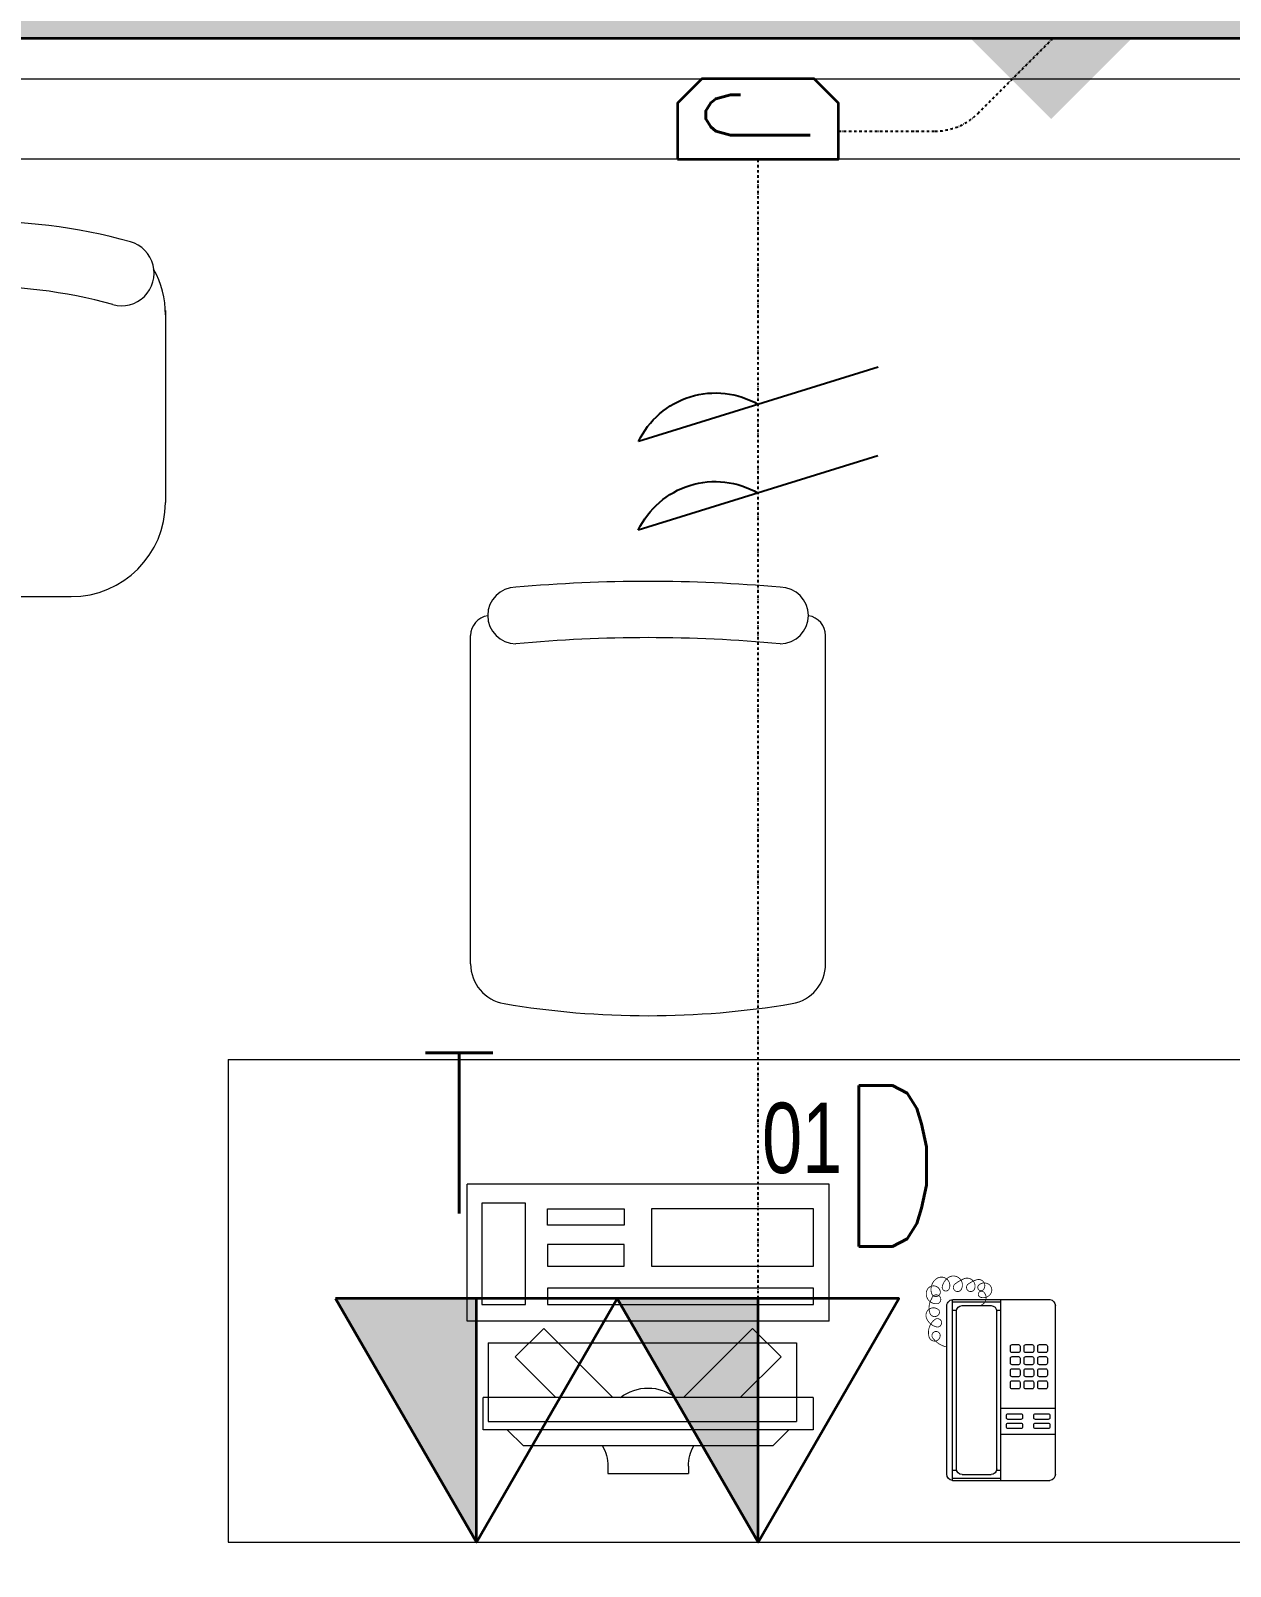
# Model space of a CAD drawing. Header units: inches. Extents: x -12418 to 57169, y -29325 to 19878.
# Drawn here: x 26760 to 28251, y -4597 to -2688 of the extents above; entities that cross this region are included whole.
import ezdxf
from ezdxf.enums import TextEntityAlignment as Align

# ---------------------------------------------------------------- set-up
doc = ezdxf.new("R2010")
doc.units = ezdxf.units.IN
doc.header["$LTSCALE"] = 25
doc.header["$MEASUREMENT"] = 0
doc.linetypes.add('DASHDOT', pattern=[25.4, 12.7, -6.35, 0, -6.35])
doc.layers.get('0').update_dxf_attribs({"color": 8})
doc.layers.get('Defpoints').update_dxf_attribs({"color": 8})
doc.layers.add('0 @ 50', color=8, linetype='Continuous')
doc.layers.add('T-WIRE', color=140, linetype='Continuous')
for name, color, linetype, lineweight in [('00-Ground Floor$0$72_EGR_EQP_TAG', 142, 'Continuous', 5), ('00-Ground Floor$0$LOADING', 253, 'Continuous', 5), ('00-Ground Floor$0$Walls', 251, 'Continuous', 5), ('E-LITE-CLNG-CNDT', 6, 'DASHDOT', 35), ('T-CABL-TRAY', 60, 'Continuous', 35), ('T-DATA-CLNG-COND', 51, 'DASHDOT', 25), ('T-DATA-CLNG-COND @ 100', 51, 'DASHDOT', 25), ('T-DATA-DEVC-TYPE', 2, 'Continuous', 25), ('T-DATA-DIM', 251, 'DASHDOT', 25), ('T-DATA-DIM @ 100', 251, 'DASHDOT', 25), ('T-DATA-WALL @ 100', 33, 'Continuous', 35)]:
    doc.layers.add(name, color=color, linetype=linetype, lineweight=lineweight)
doc.styles.add('00-Ground Floor$0$Standard', font='arial.ttf')
doc.styles.add('00-Ground Floor$0$X3G_ENTITY_257CFD', font='swisscl.ttf', dxfattribs={"height": 200})
doc.styles.add('DC_Simplex', font='SIMPLEX.shx', dxfattribs={"width": 0.7})
doc.dimstyles.new('DevCad-MM', dxfattribs={"dimscale": 0.01, "dimtxt": 2, "dimasz": 2, "dimexe": 1, "dimexo": 1, "dimgap": 0.6, "dimtad": 1, "dimdec": 0, "dimrnd": 10, "dimzin": 1, "dimdsep": 46, "dimtxsty": 'DC_Simplex', "dimblk1": 'OBLIQUE', "dimblk2": 'OBLIQUE', "dimsah": 1, "dimcen": 3, "dimclrd": 256, "dimclre": 256, "dimclrt": 45, "dimadec": 0, "dimazin": 0, "dimtfac": 1, "dimtdec": 0, "dimtix": 1, "dimtmove": 2, "dimatfit": 2, "dimldrblk": 'OBLIQUE', "dimfxl": 1, "dimtolj": 1, "dimtzin": 0, "dimarcsym": 0})

# ---------------------------------------------------------------- blocks, each defined once
blk = doc.blocks.new('00-Ground Floor$0$DM20079-P')
at = {"color": 0}
for p, q in [((-0.0686, 0.217), (-0.0686, 0.008)), ((-0.0616, 0.225), (0.0594, 0.225)), ((-0.0616, 0.225), (-0.0616, 0)), ((-0.0616, 0.222), (-0.0016, 0.222)), ((-0.0616, 0.212), (-0.0565, 0.212)), ((-0.0566, 0.2105), (-0.0566, 0.0145)), ((-0.0496, 0.2175), (-0.0136, 0.2175)), ((-0.0068, 0.212), (-0.0016, 0.212)), ((-0.0066, 0.2105), (-0.0066, 0.0145)), ((-0.0016, 0.225), (-0.0016, 0)), ((0.0664, 0.217), (0.0664, 0.008)), ((-0.0016, 0.1675), (0.0664, 0.1675)), ((-0.0016, 0.135), (0.0664, 0.135)), ((-0.0616, 0.013), (-0.0565, 0.013)), ((-0.0616, 0.003), (-0.0016, 0.003)), ((-0.0594, 0), (0.0594, 0)), ((-0.0496, 0.0075), (-0.0136, 0.0075)), ((-0.0068, 0.013), (-0.0016, 0.013))]:
    blk.add_line(p, q, dxfattribs=at)
for points in [[(0.0074, 0.1605, 0.414214), (0.0054, 0.1585), (0.0054, 0.1555, 0.414214), (0.0074, 0.1535), (0.0234, 0.1535, 0.414214), (0.0254, 0.1555), (0.0254, 0.1585, 0.414214), (0.0234, 0.1605)], [(0.0574, 0.1535, 0.414214), (0.0594, 0.1555), (0.0594, 0.1585, 0.414214), (0.0574, 0.1605), (0.0414, 0.1605, 0.414214), (0.0394, 0.1585), (0.0394, 0.1555, 0.414214), (0.0414, 0.1535)], [(0.0234, 0.142, 0.414214), (0.0254, 0.144), (0.0254, 0.147, 0.414214), (0.0234, 0.149), (0.0074, 0.149, 0.414214), (0.0054, 0.147), (0.0054, 0.144, 0.414214), (0.0074, 0.142)], [(0.0574, 0.142, 0.414214), (0.0594, 0.144), (0.0594, 0.147, 0.414214), (0.0574, 0.149), (0.0414, 0.149, 0.414214), (0.0394, 0.147), (0.0394, 0.144, 0.414214), (0.0414, 0.142)], [(0.0104, 0.103, 0.414214), (0.0124, 0.101), (0.0204, 0.101, 0.414214), (0.0224, 0.103), (0.0224, 0.109, 0.414214), (0.0204, 0.111), (0.0124, 0.111, 0.414214), (0.0104, 0.109)], [(0.0104, 0.088, 0.414214), (0.0124, 0.086), (0.0204, 0.086, 0.414214), (0.0224, 0.088), (0.0224, 0.094, 0.414214), (0.0204, 0.096), (0.0124, 0.096, 0.414214), (0.0104, 0.094)], [(0.0274, 0.103, 0.414214), (0.0294, 0.101), (0.0374, 0.101, 0.414214), (0.0394, 0.103), (0.0394, 0.109, 0.414214), (0.0374, 0.111), (0.0294, 0.111, 0.414214), (0.0274, 0.109)], [(0.0274, 0.088, 0.414214), (0.0294, 0.086), (0.0374, 0.086, 0.414214), (0.0394, 0.088), (0.0394, 0.094, 0.414214), (0.0374, 0.096), (0.0294, 0.096, 0.414214), (0.0274, 0.094)], [(0.0444, 0.103, 0.414214), (0.0464, 0.101), (0.0544, 0.101, 0.414214), (0.0564, 0.103), (0.0564, 0.109, 0.414214), (0.0544, 0.111), (0.0464, 0.111, 0.414214), (0.0444, 0.109)], [(0.0444, 0.088, 0.414214), (0.0464, 0.086), (0.0544, 0.086, 0.414214), (0.0564, 0.088), (0.0564, 0.094, 0.414214), (0.0544, 0.096), (0.0464, 0.096, 0.414214), (0.0444, 0.094)], [(0.0104, 0.073, 0.414214), (0.0124, 0.071), (0.0204, 0.071, 0.414214), (0.0224, 0.073), (0.0224, 0.079, 0.414214), (0.0204, 0.081), (0.0124, 0.081, 0.414214), (0.0104, 0.079)], [(0.0274, 0.073, 0.414214), (0.0294, 0.071), (0.0374, 0.071, 0.414214), (0.0394, 0.073), (0.0394, 0.079, 0.414214), (0.0374, 0.081), (0.0294, 0.081, 0.414214), (0.0274, 0.079)], [(0.0444, 0.073, 0.414214), (0.0464, 0.071), (0.0544, 0.071, 0.414214), (0.0564, 0.073), (0.0564, 0.079, 0.414214), (0.0544, 0.081), (0.0464, 0.081, 0.414214), (0.0444, 0.079)], [(0.0104, 0.058, 0.414214), (0.0124, 0.056), (0.0204, 0.056, 0.414214), (0.0224, 0.058), (0.0224, 0.064, 0.414214), (0.0204, 0.066), (0.0124, 0.066, 0.414214), (0.0104, 0.064)], [(0.0274, 0.058, 0.414214), (0.0294, 0.056), (0.0374, 0.056, 0.414214), (0.0394, 0.058), (0.0394, 0.064, 0.414214), (0.0374, 0.066), (0.0294, 0.066, 0.414214), (0.0274, 0.064)], [(0.0444, 0.058, 0.414214), (0.0464, 0.056), (0.0544, 0.056, 0.414214), (0.0564, 0.058), (0.0564, 0.064, 0.414214), (0.0544, 0.066), (0.0464, 0.066, 0.414214), (0.0444, 0.064)]]:
    blk.add_lwpolyline(points, format="xyb", close=True, dxfattribs=at)
at = {"color": 0, "const_width": 0.001}
blk.add_lwpolyline([(-0.0686, 0.059, 0.184574), (-0.0861, 0.0478, 1.44364), (-0.0769, 0.0452, 0.837915), (-0.0907, 0.0465, 0.30536), (-0.0835, 0.0248, 1.584726), (-0.0815, 0.034, 0.253153), (-0.094, 0.0228, 0.874198), (-0.0776, 0.0142, 0.915253), (-0.0897, 0.0168, 0.223821), (-0.0874, -0.0011, 1.703343), (-0.0796, 0.005, 0.588962), (-0.0934, -0.0114, 0.717795), (-0.0769, -0.0108, 0.983104), (-0.0875, -0.0075, 0.326362), (-0.0815, -0.0259, 0.758716), (-0.0657, -0.0134, 0.906186), (-0.0743, -0.016, 0.189488), (-0.067, -0.0272, 0.7948), (-0.0506, -0.0127, 1.223996), (-0.0585, -0.0193, 0.072149), (-0.0473, -0.0259, 0.645886), (-0.0341, -0.0134, 1.366917), (-0.042, -0.0193, 0.078415), (-0.0315, -0.0246, 0.723006), (-0.0229, -0.0127, 1.105484), (-0.0289, -0.018, 0.327892), (-0.017, -0.0193, 0.446638), (-0.0144, -0.0068, 0.327263), (-0.0269, -0.0029, 1.240441), (-0.0229, -0.0094, 0.611307), (-0.0278, 0.0075)], format="xyb", dxfattribs=at)
at = {"color": 0}
for centre, radius, start, end in [((-0.0605, 0.217), 0.00813, 97.9633, 179.6649), ((-0.0496, 0.2105), 0.007, 90, 180), ((-0.0136, 0.2105), 0.007, 0, 90), ((0.0582, 0.217), 0.00813, 0.3351, 82.0367), ((-0.0605, 0.008), 0.00813, 180.3351, 277.9633), ((-0.0496, 0.0145), 0.007, 180, 270), ((-0.0136, 0.0145), 0.007, 270, 0), ((0.0582, 0.008), 0.00813, 277.9633, 359.6649)]:
    blk.add_arc(centre, radius, start, end, dxfattribs=at)
blk = doc.blocks.new('00-Ground Floor$0$GF21021-P')
for p, q in [((-0.2207, 0.4756), (-0.2207, 0.0675)), ((0.2205, 0.4756), (0.2205, 0.0675))]:
    blk.add_line(p, q)
for centre, radius, start, end in [((-0.0001, -0.5295), 1.0695, 80.3671, 99.6329), ((-0.1707, 0.4756), 0.05, 99.6329, 180), ((0.1705, 0.4756), 0.05, 0, 80.3671), ((-0.1643, 0.0425), 0.0351, 90, 270), ((0, 1.8467), 1.7767, 264.6946, 275.3053), ((0.1641, 0.0425), 0.0351, 270, 90), ((-0.1957, 0.0675), 0.025, 180, 261.4721), ((0.1955, 0.0675), 0.025, 278.5279, 0), ((0, 1.8314), 1.8314, 264.8532, 275.147)]:
    blk.add_arc(centre, radius, start, end)
blk = doc.blocks.new('00-Ground Floor$0$ITCWLS1-P')
at = {"layer": '00-Ground Floor$0$LOADING'}
for p, q in [((-0.17, 0.45), (-0.17, 0)), ((-0.17, 0.45), (0, 0.45)), ((0, 0.45), (0, 0)), ((-0.2651, 0.43, 0), (-0.3051, 0.43, 0)), ((-0.3051, 0.43, 0), (-0.3051, 0.02, 0)), ((-0.2651, 0.43, 0), (-0.2651, 0.02, 0)), ((-0.1496, 0.4305), (-0.1291, 0.4305)), ((-0.1291, 0.4305), (-0.1291, 0.4089)), ((-0.197, 0.4094), (-0.295, 0.4094)), ((-0.295, 0.0264), (-0.295, 0.4094)), ((-0.197, 0.0264), (-0.197, 0.4094)), ((-0.3251, 0.38, 0), (-0.3051, 0.4, 0)), ((-0.3251, 0.38, 0), (-0.3251, 0.07, 0)), ((-0.3503, 0.275), (-0.3596, 0.275)), ((-0.3596, 0.175), (-0.3596, 0.275)), ((-0.3503, 0.175), (-0.3596, 0.175)), ((-0.3251, 0.07, 0), (-0.3051, 0.05, 0)), ((-0.3051, 0.02, 0), (-0.2651, 0.02, 0)), ((-0.197, 0.0264), (-0.295, 0.0264)), ((-0.17, 0), (0, 0))]:
    blk.add_line(p, q, dxfattribs=at)
at = {"layer": '00-Ground Floor$0$LOADING', "extrusion": (2.48281e-10, 3.18408e-10, -1)}
for p, q in [((-0.2651, 0.3395), (-0.2144, 0.3902)), ((-0.1791, 0.3548), (-0.2144, 0.3902)), ((-0.2651, 0.2688), (-0.1791, 0.3548))]:
    blk.add_line(p, q, dxfattribs=at)
at = {"layer": '00-Ground Floor$0$LOADING', "extrusion": (2.48281e-10, -3.18408e-10, -1)}
for p, q in [((-0.2651, 0.1812), (-0.1791, 0.0952)), ((-0.2651, 0.1105), (-0.2144, 0.0598)), ((-0.1791, 0.0952), (-0.2144, 0.0598))]:
    blk.add_line(p, q, dxfattribs=at)
at = {"layer": '00-Ground Floor$0$LOADING'}
for points in [[(-0.1291, 0.4089), (-0.1291, 0.1), (-0.1496, 0.1), (-0.1496, 0.4305)], [(-0.1496, 0.1), (-0.1496, 0.1), (-0.1496, 0.1), (-0.1496, 0.1), (-0.1496, 0.1), (-0.1496, 0.1), (-0.1496, 0.1), (-0.1496, 0.1), (-0.1496, 0.1)], [(-0.1496, 0.1), (-0.1496, 0.1), (-0.1496, 0.1), (-0.1496, 0.1), (-0.1496, 0.1), (-0.1496, 0.1), (-0.1496, 0.1), (-0.1496, 0.1), (-0.1496, 0.1), (-0.1496, 0.1), (-0.1496, 0.1), (-0.1496, 0.1), (-0.1496, 0.1), (-0.1496, 0.1), (-0.1496, 0.1), (-0.1496, 0.1), (-0.1496, 0.1), (-0.1496, 0.1)], [(-0.1496, 0.1), (-0.1496, 0.1), (-0.1496, 0.1), (-0.1496, 0.1), (-0.1496, 0.1), (-0.1496, 0.1), (-0.1496, 0.1), (-0.1496, 0.1), (-0.1496, 0.1), (-0.1496, 0.1)], [(-0.1496, 0.1), (-0.1496, 0.1), (-0.1496, 0.1), (-0.1496, 0.1), (-0.1496, 0.1), (-0.1496, 0.1), (-0.1496, 0.1)], [(-0.1496, 0.1), (-0.1496, 0.1), (-0.1496, 0.1), (-0.1496, 0.1), (-0.1496, 0.1), (-0.1496, 0.1), (-0.1496, 0.1), (-0.1496, 0.1), (-0.1496, 0.1), (-0.1496, 0.1)], [(-0.1496, 0.1), (-0.1496, 0.1), (-0.1496, 0.1), (-0.1496, 0.1), (-0.1496, 0.1), (-0.1496, 0.1), (-0.1496, 0.1), (-0.1496, 0.1), (-0.1496, 0.1), (-0.1496, 0.1), (-0.1496, 0.1), (-0.1496, 0.1), (-0.1496, 0.1), (-0.1496, 0.1), (-0.1496, 0.1)], [(-0.1496, 0.1), (-0.1496, 0.1), (-0.1496, 0.1), (-0.1496, 0.1), (-0.1496, 0.1), (-0.1496, 0.1), (-0.1496, 0.1), (-0.1496, 0.1), (-0.1496, 0.1), (-0.1496, 0.1)], [(-0.1496, 0.1), (-0.1496, 0.1), (-0.1496, 0.1), (-0.1496, 0.1), (-0.1496, 0.1), (-0.1496, 0.1), (-0.1496, 0.1), (-0.1496, 0.1), (-0.1496, 0.1), (-0.1496, 0.1)], [(-0.1496, 0.1), (-0.1496, 0.1), (-0.1496, 0.1), (-0.1496, 0.1), (-0.1496, 0.1), (-0.1496, 0.1), (-0.1496, 0.1), (-0.1496, 0.1), (-0.1496, 0.1), (-0.1496, 0.1), (-0.1496, 0.1), (-0.1496, 0.1), (-0.1496, 0.1), (-0.1496, 0.1), (-0.1496, 0.1), (-0.1496, 0.1), (-0.1496, 0.1), (-0.1496, 0.1), (-0.1496, 0.1), (-0.1496, 0.1), (-0.1496, 0.1), (-0.1496, 0.1), (-0.1496, 0.1), (-0.1496, 0.1), (-0.1496, 0.1), (-0.1496, 0.1), (-0.1496, 0.1), (-0.1496, 0.1), (-0.1496, 0.1), (-0.1496, 0.1), (-0.1496, 0.1), (-0.1496, 0.1), (-0.1496, 0.1), (-0.1496, 0.1), (-0.1496, 0.1), (-0.1496, 0.1), (-0.1496, 0.1), (-0.1496, 0.1), (-0.1496, 0.1), (-0.1496, 0.1), (-0.1496, 0.1), (-0.1496, 0.1), (-0.1496, 0.1), (-0.1496, 0.1), (-0.1496, 0.1), (-0.1496, 0.1), (-0.1496, 0.1), (-0.1496, 0.1), (-0.1496, 0.1), (-0.1496, 0.1), (-0.1496, 0.1), (-0.1496, 0.1), (-0.1496, 0.1), (-0.1496, 0.1)], [(-0.1496, 0.1), (-0.1496, 0.1), (-0.1496, 0.1), (-0.1496, 0.1), (-0.1496, 0.1), (-0.1496, 0.1), (-0.1496, 0.1), (-0.1496, 0.1), (-0.1496, 0.1), (-0.1496, 0.1), (-0.1496, 0.1), (-0.1496, 0.1), (-0.1496, 0.1), (-0.1496, 0.1), (-0.1496, 0.1), (-0.1496, 0.1), (-0.1496, 0.1), (-0.1496, 0.1), (-0.1496, 0.1), (-0.1496, 0.1), (-0.1496, 0.1), (-0.1496, 0.1), (-0.1496, 0.1), (-0.1496, 0.1), (-0.1496, 0.1), (-0.1496, 0.1), (-0.1496, 0.1), (-0.1496, 0.1), (-0.1496, 0.1), (-0.1496, 0.1), (-0.1496, 0.1), (-0.1496, 0.1), (-0.1496, 0.1), (-0.1496, 0.1), (-0.1496, 0.1), (-0.1496, 0.1), (-0.1496, 0.1), (-0.1496, 0.1), (-0.1496, 0.1), (-0.1496, 0.1), (-0.1496, 0.1), (-0.1496, 0.1), (-0.1496, 0.1), (-0.1496, 0.1), (-0.1496, 0.1), (-0.1496, 0.1), (-0.1496, 0.1), (-0.1496, 0.1), (-0.1496, 0.1), (-0.1496, 0.1), (-0.1496, 0.1), (-0.1496, 0.1), (-0.1496, 0.1), (-0.1496, 0.1), (-0.1496, 0.1), (-0.1496, 0.1), (-0.1496, 0.1), (-0.1496, 0.1), (-0.1496, 0.1), (-0.1496, 0.1), (-0.1496, 0.1), (-0.1496, 0.1), (-0.1496, 0.1), (-0.1496, 0.1), (-0.1496, 0.1), (-0.1496, 0.1), (-0.1496, 0.1), (-0.1496, 0.1), (-0.1496, 0.1), (-0.1496, 0.1), (-0.1496, 0.1), (-0.1496, 0.1), (-0.1496, 0.1), (-0.1496, 0.1), (-0.1496, 0.1), (-0.1496, 0.1), (-0.1496, 0.1), (-0.1496, 0.1), (-0.1496, 0.1), (-0.1496, 0.1), (-0.1496, 0.1), (-0.1496, 0.1), (-0.1496, 0.1), (-0.1496, 0.1), (-0.1496, 0.1), (-0.1496, 0.1), (-0.1496, 0.1), (-0.1496, 0.1), (-0.1496, 0.1)], [(-0.1496, 0.1), (-0.1496, 0.1), (-0.1496, 0.1), (-0.1496, 0.1), (-0.1496, 0.1), (-0.1496, 0.1), (-0.1496, 0.1), (-0.1496, 0.1), (-0.1496, 0.1), (-0.1496, 0.1), (-0.1496, 0.1), (-0.1496, 0.1)], [(-0.1496, 0.1), (-0.1496, 0.1), (-0.1496, 0.1), (-0.1496, 0.1), (-0.1496, 0.1), (-0.1496, 0.1), (-0.1496, 0.1)], [(-0.1496, 0.1), (-0.1496, 0.1), (-0.1496, 0.1), (-0.1496, 0.1), (-0.1496, 0.1), (-0.1496, 0.1), (-0.1496, 0.1), (-0.1496, 0.1), (-0.1496, 0.1), (-0.1496, 0.1), (-0.1496, 0.1), (-0.1496, 0.1), (-0.1496, 0.1), (-0.1496, 0.1), (-0.1496, 0.1), (-0.1496, 0.1), (-0.1496, 0.1)], [(-0.1496, 0.1), (-0.1496, 0.1), (-0.1496, 0.1), (-0.1496, 0.1), (-0.1496, 0.1), (-0.1496, 0.1), (-0.1496, 0.1), (-0.1496, 0.1), (-0.1496, 0.1), (-0.1496, 0.1), (-0.1496, 0.1), (-0.1496, 0.1), (-0.1496, 0.1), (-0.1496, 0.1), (-0.1496, 0.1), (-0.1496, 0.1), (-0.1496, 0.1), (-0.1496, 0.1), (-0.1496, 0.1), (-0.1496, 0.1), (-0.1496, 0.1), (-0.1496, 0.1), (-0.1496, 0.1), (-0.1496, 0.1), (-0.1496, 0.1), (-0.1496, 0.1), (-0.1496, 0.1), (-0.1496, 0.1), (-0.1496, 0.1), (-0.1496, 0.1), (-0.1496, 0.1), (-0.1496, 0.1), (-0.1496, 0.1), (-0.1496, 0.1), (-0.1496, 0.1), (-0.1496, 0.1), (-0.1496, 0.1), (-0.1496, 0.1), (-0.1496, 0.1), (-0.1496, 0.1), (-0.1496, 0.1), (-0.1496, 0.1), (-0.1496, 0.1), (-0.1496, 0.1), (-0.1496, 0.1), (-0.1496, 0.1), (-0.1496, 0.1), (-0.1496, 0.1), (-0.1496, 0.1), (-0.1496, 0.1), (-0.1496, 0.1), (-0.1496, 0.1), (-0.1496, 0.1), (-0.1496, 0.1), (-0.1496, 0.1), (-0.1496, 0.1), (-0.1496, 0.1), (-0.1496, 0.1), (-0.1496, 0.1), (-0.1496, 0.1), (-0.1496, 0.1), (-0.1496, 0.1), (-0.1496, 0.1), (-0.1496, 0.1), (-0.1496, 0.1), (-0.1496, 0.1), (-0.1496, 0.1), (-0.1496, 0.1), (-0.1496, 0.1), (-0.1496, 0.1), (-0.1496, 0.1), (-0.1496, 0.1), (-0.1496, 0.1), (-0.1496, 0.1), (-0.1496, 0.1), (-0.1496, 0.1), (-0.1496, 0.1), (-0.1496, 0.1), (-0.1496, 0.1), (-0.1496, 0.1), (-0.1496, 0.1), (-0.1496, 0.1), (-0.1496, 0.1), (-0.1496, 0.1), (-0.1496, 0.1), (-0.1496, 0.1), (-0.1496, 0.1), (-0.1496, 0.1), (-0.1496, 0.1), (-0.1496, 0.1), (-0.1496, 0.1), (-0.1496, 0.1), (-0.1496, 0.1), (-0.1496, 0.1), (-0.1496, 0.1), (-0.1496, 0.1), (-0.1496, 0.1), (-0.1496, 0.1), (-0.1496, 0.1), (-0.1496, 0.1), (-0.1496, 0.1), (-0.1496, 0.1), (-0.1496, 0.1), (-0.1496, 0.1), (-0.1496, 0.1), (-0.1496, 0.1), (-0.1496, 0.1), (-0.1496, 0.1), (-0.1496, 0.1), (-0.1496, 0.1), (-0.1496, 0.1)], [(-0.1496, 0.1), (-0.1496, 0.1), (-0.1496, 0.1), (-0.1496, 0.1), (-0.1496, 0.1), (-0.1496, 0.1), (-0.1496, 0.1), (-0.1496, 0.1)]]:
    blk.add_lwpolyline(points, dxfattribs=at)
for points in [[(-0.1019, 0.4305), (-0.0304, 0.4305), (-0.0304, 0.2294), (-0.1019, 0.2294)], [(-0.1019, 0.1954), (-0.0747, 0.1954), (-0.0747, 0.1), (-0.1019, 0.1)], [(-0.0304, 0.1954), (-0.0508, 0.1954), (-0.0508, 0.1), (-0.0304, 0.1)], [(-0.1496, 0.1), (-0.1496, 0.1), (-0.1496, 0.1), (-0.1496, 0.1), (-0.1496, 0.1), (-0.1496, 0.1), (-0.1496, 0.1), (-0.1496, 0.1), (-0.1496, 0.1), (-0.1496, 0.1), (-0.1496, 0.1), (-0.1496, 0.1), (-0.1496, 0.1), (-0.1496, 0.1), (-0.1496, 0.1), (-0.1496, 0.1), (-0.1496, 0.1), (-0.1496, 0.1), (-0.1496, 0.1), (-0.1496, 0.1), (-0.1496, 0.1), (-0.1496, 0.1), (-0.1496, 0.1), (-0.1496, 0.1), (-0.1496, 0.1), (-0.1496, 0.1), (-0.1496, 0.1), (-0.1496, 0.1), (-0.1496, 0.1), (-0.1496, 0.1), (-0.1496, 0.1), (-0.1496, 0.1), (-0.1496, 0.1), (-0.1496, 0.1), (-0.1496, 0.1), (-0.1496, 0.1), (-0.1496, 0.1), (-0.1496, 0.1), (-0.1496, 0.1), (-0.1496, 0.1), (-0.1496, 0.1), (-0.1496, 0.1), (-0.1496, 0.1), (-0.1496, 0.1), (-0.1496, 0.1), (-0.1496, 0.1), (-0.1496, 0.1), (-0.1496, 0.1), (-0.1496, 0.1), (-0.1496, 0.1), (-0.1496, 0.1), (-0.1496, 0.1), (-0.1496, 0.1), (-0.1496, 0.1), (-0.1496, 0.1), (-0.1496, 0.1), (-0.1496, 0.1), (-0.1496, 0.1), (-0.1496, 0.1), (-0.1496, 0.1), (-0.1496, 0.1), (-0.1496, 0.1), (-0.1496, 0.1), (-0.1496, 0.1), (-0.1496, 0.1), (-0.1496, 0.1), (-0.1496, 0.1), (-0.1496, 0.1), (-0.1496, 0.1), (-0.1496, 0.1), (-0.1496, 0.1), (-0.1496, 0.1), (-0.1496, 0.1), (-0.1496, 0.1), (-0.1496, 0.1), (-0.1496, 0.1), (-0.1496, 0.1), (-0.1496, 0.1), (-0.1496, 0.1), (-0.1496, 0.1), (-0.1496, 0.1), (-0.1496, 0.1), (-0.1496, 0.1), (-0.1496, 0.1), (-0.1496, 0.1), (-0.1496, 0.1), (-0.1496, 0.1), (-0.1496, 0.1), (-0.1496, 0.1), (-0.1496, 0.1), (-0.1496, 0.1), (-0.1496, 0.1), (-0.1496, 0.1), (-0.1496, 0.1), (-0.1496, 0.1), (-0.1496, 0.1), (-0.1496, 0.1), (-0.1496, 0.1), (-0.1496, 0.1), (-0.1496, 0.1), (-0.1496, 0.1), (-0.1496, 0.1), (-0.1496, 0.1), (-0.1496, 0.1), (-0.1496, 0.1), (-0.1496, 0.1), (-0.1496, 0.1), (-0.1496, 0.1), (-0.1496, 0.1), (-0.1496, 0.1), (-0.1496, 0.1), (-0.1496, 0.1), (-0.1496, 0.1), (-0.1496, 0.1), (-0.1496, 0.1), (-0.1496, 0.1), (-0.1496, 0.1), (-0.1496, 0.1), (-0.1496, 0.1), (-0.1496, 0.1), (-0.1496, 0.1), (-0.1496, 0.1), (-0.1496, 0.1), (-0.1496, 0.1), (-0.1496, 0.1), (-0.1496, 0.1), (-0.1496, 0.1), (-0.1496, 0.1), (-0.1496, 0.1), (-0.1496, 0.1), (-0.1496, 0.1), (-0.1496, 0.1), (-0.1496, 0.1), (-0.1496, 0.1), (-0.1496, 0.1), (-0.1496, 0.1), (-0.1496, 0.1), (-0.1496, 0.1), (-0.1496, 0.1), (-0.1496, 0.1), (-0.1496, 0.1), (-0.1496, 0.1), (-0.1496, 0.1), (-0.1496, 0.1), (-0.1496, 0.1), (-0.1496, 0.1), (-0.1496, 0.1), (-0.1496, 0.1), (-0.1496, 0.1), (-0.1496, 0.1), (-0.1496, 0.1), (-0.1496, 0.1), (-0.1496, 0.1), (-0.1496, 0.1), (-0.1496, 0.1), (-0.1496, 0.1), (-0.1496, 0.1), (-0.1496, 0.1), (-0.1496, 0.1), (-0.1496, 0.1), (-0.1496, 0.1), (-0.1496, 0.1), (-0.1496, 0.1), (-0.1496, 0.1), (-0.1496, 0.1), (-0.1496, 0.1), (-0.1496, 0.1), (-0.1496, 0.1), (-0.1496, 0.1), (-0.1496, 0.1), (-0.1496, 0.1), (-0.1496, 0.1), (-0.1496, 0.1), (-0.1496, 0.1), (-0.1496, 0.1), (-0.1496, 0.1), (-0.1496, 0.1), (-0.1496, 0.1), (-0.1496, 0.1), (-0.1496, 0.1), (-0.1496, 0.1), (-0.1496, 0.1), (-0.1496, 0.1), (-0.1496, 0.1), (-0.1496, 0.1), (-0.1496, 0.1), (-0.1496, 0.1), (-0.1496, 0.1), (-0.1496, 0.1), (-0.1496, 0.1), (-0.1496, 0.1), (-0.1496, 0.1), (-0.1496, 0.1), (-0.1496, 0.1), (-0.1496, 0.1), (-0.1496, 0.1), (-0.1496, 0.1), (-0.1496, 0.1), (-0.1496, 0.1), (-0.1496, 0.1), (-0.1496, 0.1), (-0.1496, 0.1), (-0.1496, 0.1), (-0.1496, 0.1), (-0.1496, 0.1), (-0.1496, 0.1), (-0.1496, 0.1), (-0.1496, 0.1), (-0.1496, 0.1), (-0.1496, 0.1), (-0.1496, 0.1), (-0.1496, 0.1), (-0.1496, 0.1), (-0.1496, 0.1), (-0.1496, 0.1), (-0.1496, 0.1), (-0.1496, 0.1), (-0.1496, 0.1), (-0.1496, 0.1), (-0.1496, 0.1), (-0.1496, 0.1), (-0.1496, 0.1), (-0.1496, 0.1), (-0.1496, 0.1), (-0.1496, 0.1), (-0.1496, 0.1), (-0.1496, 0.1), (-0.1496, 0.1), (-0.1496, 0.1), (-0.1496, 0.1), (-0.1496, 0.1), (-0.1496, 0.1), (-0.1496, 0.1), (-0.1496, 0.1), (-0.1496, 0.1), (-0.1496, 0.1), (-0.1496, 0.1), (-0.1496, 0.1), (-0.1496, 0.1), (-0.1496, 0.1), (-0.1496, 0.1), (-0.1496, 0.1), (-0.1496, 0.1), (-0.1496, 0.1), (-0.1496, 0.1), (-0.1496, 0.1), (-0.1496, 0.1), (-0.1496, 0.1), (-0.1496, 0.1), (-0.1496, 0.1), (-0.1496, 0.1), (-0.1496, 0.1), (-0.1496, 0.1), (-0.1496, 0.1), (-0.1496, 0.1), (-0.1496, 0.1), (-0.1496, 0.1), (-0.1496, 0.1), (-0.1496, 0.1), (-0.1496, 0.1), (-0.1496, 0.1), (-0.1496, 0.1), (-0.1496, 0.1), (-0.1496, 0.1), (-0.1496, 0.1), (-0.1496, 0.1), (-0.1496, 0.1), (-0.1496, 0.1), (-0.1496, 0.1), (-0.1496, 0.1), (-0.1496, 0.1), (-0.1496, 0.1), (-0.1496, 0.1), (-0.1496, 0.1), (-0.1496, 0.1), (-0.1496, 0.1), (-0.1496, 0.1)], [(-0.1496, 0.1), (-0.1496, 0.1), (-0.1496, 0.1), (-0.1496, 0.1), (-0.1496, 0.1), (-0.1496, 0.1), (-0.1496, 0.1), (-0.1496, 0.1), (-0.1496, 0.1), (-0.1496, 0.1), (-0.1496, 0.1), (-0.1496, 0.1), (-0.1496, 0.1), (-0.1496, 0.1), (-0.1496, 0.1), (-0.1496, 0.1), (-0.1496, 0.1), (-0.1496, 0.1), (-0.1496, 0.1), (-0.1496, 0.1), (-0.1496, 0.1), (-0.1496, 0.1), (-0.1496, 0.1), (-0.1496, 0.1), (-0.1496, 0.1), (-0.1496, 0.1), (-0.1496, 0.1), (-0.1496, 0.1), (-0.1496, 0.1), (-0.1496, 0.1), (-0.1496, 0.1), (-0.1496, 0.1), (-0.1496, 0.1), (-0.1496, 0.1), (-0.1496, 0.1), (-0.1496, 0.1), (-0.1496, 0.1), (-0.1496, 0.1), (-0.1496, 0.1), (-0.1496, 0.1), (-0.1496, 0.1), (-0.1496, 0.1), (-0.1496, 0.1), (-0.1496, 0.1), (-0.1496, 0.1), (-0.1496, 0.1), (-0.1496, 0.1), (-0.1496, 0.1), (-0.1496, 0.1), (-0.1496, 0.1), (-0.1496, 0.1), (-0.1496, 0.1), (-0.1496, 0.1), (-0.1496, 0.1), (-0.1496, 0.1), (-0.1496, 0.1), (-0.1496, 0.1), (-0.1496, 0.1), (-0.1496, 0.1), (-0.1496, 0.1), (-0.1496, 0.1), (-0.1496, 0.1), (-0.1496, 0.1), (-0.1496, 0.1), (-0.1496, 0.1), (-0.1496, 0.1), (-0.1496, 0.1), (-0.1496, 0.1), (-0.1496, 0.1), (-0.1496, 0.1), (-0.1496, 0.1), (-0.1496, 0.1), (-0.1496, 0.1), (-0.1496, 0.1), (-0.1496, 0.1), (-0.1496, 0.1), (-0.1496, 0.1), (-0.1496, 0.1), (-0.1496, 0.1), (-0.1496, 0.1), (-0.1496, 0.1), (-0.1496, 0.1), (-0.1496, 0.1), (-0.1496, 0.1), (-0.1496, 0.1), (-0.1496, 0.1), (-0.1496, 0.1), (-0.1496, 0.1), (-0.1496, 0.1), (-0.1496, 0.1), (-0.1496, 0.1), (-0.1496, 0.1), (-0.1496, 0.1), (-0.1496, 0.1), (-0.1496, 0.1), (-0.1496, 0.1), (-0.1496, 0.1), (-0.1496, 0.1), (-0.1496, 0.1), (-0.1496, 0.1), (-0.1496, 0.1), (-0.1496, 0.1), (-0.1496, 0.1), (-0.1496, 0.1), (-0.1496, 0.1), (-0.1496, 0.1), (-0.1496, 0.1), (-0.1496, 0.1), (-0.1496, 0.1), (-0.1496, 0.1), (-0.1496, 0.1), (-0.1496, 0.1), (-0.1496, 0.1), (-0.1496, 0.1), (-0.1496, 0.1), (-0.1496, 0.1), (-0.1496, 0.1), (-0.1496, 0.1), (-0.1496, 0.1), (-0.1496, 0.1), (-0.1496, 0.1), (-0.1496, 0.1), (-0.1496, 0.1), (-0.1496, 0.1), (-0.1496, 0.1), (-0.1496, 0.1), (-0.1496, 0.1), (-0.1496, 0.1), (-0.1496, 0.1), (-0.1496, 0.1), (-0.1496, 0.1), (-0.1496, 0.1), (-0.1496, 0.1), (-0.1496, 0.1), (-0.1496, 0.1), (-0.1496, 0.1), (-0.1496, 0.1), (-0.1496, 0.1), (-0.1496, 0.1), (-0.1496, 0.1), (-0.1496, 0.1), (-0.1496, 0.1), (-0.1496, 0.1), (-0.1496, 0.1), (-0.1496, 0.1), (-0.1496, 0.1), (-0.1496, 0.1), (-0.1496, 0.1), (-0.1496, 0.1), (-0.1496, 0.1), (-0.1496, 0.1), (-0.1496, 0.1), (-0.1496, 0.1), (-0.1496, 0.1), (-0.1496, 0.1), (-0.1496, 0.1), (-0.1496, 0.1), (-0.1496, 0.1), (-0.1496, 0.1), (-0.1496, 0.1), (-0.1496, 0.1), (-0.1496, 0.1), (-0.1496, 0.1), (-0.1496, 0.1), (-0.1496, 0.1), (-0.1496, 0.1), (-0.1496, 0.1), (-0.1496, 0.1), (-0.1496, 0.1), (-0.1496, 0.1), (-0.1496, 0.1), (-0.1496, 0.1), (-0.1496, 0.1), (-0.1496, 0.1), (-0.1496, 0.1), (-0.1496, 0.1), (-0.1496, 0.1), (-0.1496, 0.1), (-0.1496, 0.1), (-0.1496, 0.1), (-0.1496, 0.1), (-0.1496, 0.1), (-0.1496, 0.1), (-0.1496, 0.1), (-0.1496, 0.1), (-0.1496, 0.1), (-0.1496, 0.1), (-0.1496, 0.1), (-0.1496, 0.1), (-0.1496, 0.1), (-0.1496, 0.1), (-0.1496, 0.1), (-0.1496, 0.1), (-0.1496, 0.1), (-0.1496, 0.1), (-0.1496, 0.1), (-0.1496, 0.1), (-0.1496, 0.1), (-0.1496, 0.1), (-0.1496, 0.1), (-0.1496, 0.1), (-0.1496, 0.1), (-0.1496, 0.1), (-0.1496, 0.1), (-0.1496, 0.1), (-0.1496, 0.1), (-0.1496, 0.1), (-0.1496, 0.1), (-0.1496, 0.1), (-0.1496, 0.1), (-0.1496, 0.1), (-0.1496, 0.1), (-0.1496, 0.1), (-0.1496, 0.1)], [(-0.1496, 0.1), (-0.1496, 0.1), (-0.1496, 0.1), (-0.1496, 0.1), (-0.1496, 0.1), (-0.1496, 0.1), (-0.1496, 0.1), (-0.1496, 0.1), (-0.1496, 0.1), (-0.1496, 0.1), (-0.1496, 0.1), (-0.1496, 0.1), (-0.1496, 0.1), (-0.1496, 0.1), (-0.1496, 0.1), (-0.1496, 0.1), (-0.1496, 0.1), (-0.1496, 0.1), (-0.1496, 0.1), (-0.1496, 0.1), (-0.1496, 0.1), (-0.1496, 0.1), (-0.1496, 0.1), (-0.1496, 0.1), (-0.1496, 0.1), (-0.1496, 0.1), (-0.1496, 0.1), (-0.1496, 0.1), (-0.1496, 0.1), (-0.1496, 0.1), (-0.1496, 0.1), (-0.1496, 0.1), (-0.1496, 0.1), (-0.1496, 0.1), (-0.1496, 0.1), (-0.1496, 0.1), (-0.1496, 0.1), (-0.1496, 0.1), (-0.1496, 0.1), (-0.1496, 0.1), (-0.1496, 0.1), (-0.1496, 0.1), (-0.1496, 0.1), (-0.1496, 0.1), (-0.1496, 0.1), (-0.1496, 0.1), (-0.1496, 0.1), (-0.1496, 0.1), (-0.1496, 0.1), (-0.1496, 0.1), (-0.1496, 0.1), (-0.1496, 0.1), (-0.1496, 0.1), (-0.1496, 0.1), (-0.1496, 0.1), (-0.1496, 0.1), (-0.1496, 0.1), (-0.1496, 0.1), (-0.1496, 0.1), (-0.1496, 0.1), (-0.1496, 0.1), (-0.1496, 0.1), (-0.1496, 0.1), (-0.1496, 0.1), (-0.1496, 0.1), (-0.1496, 0.1), (-0.1496, 0.1), (-0.1496, 0.1), (-0.1496, 0.1), (-0.1496, 0.1), (-0.1496, 0.1), (-0.1496, 0.1), (-0.1496, 0.1), (-0.1496, 0.1), (-0.1496, 0.1), (-0.1496, 0.1), (-0.1496, 0.1), (-0.1496, 0.1), (-0.1496, 0.1), (-0.1496, 0.1), (-0.1496, 0.1), (-0.1496, 0.1), (-0.1496, 0.1), (-0.1496, 0.1), (-0.1496, 0.1), (-0.1496, 0.1), (-0.1496, 0.1), (-0.1496, 0.1), (-0.1496, 0.1), (-0.1496, 0.1), (-0.1496, 0.1), (-0.1496, 0.1), (-0.1496, 0.1), (-0.1496, 0.1), (-0.1496, 0.1), (-0.1496, 0.1), (-0.1496, 0.1), (-0.1496, 0.1), (-0.1496, 0.1), (-0.1496, 0.1), (-0.1496, 0.1), (-0.1496, 0.1), (-0.1496, 0.1), (-0.1496, 0.1), (-0.1496, 0.1), (-0.1496, 0.1), (-0.1496, 0.1), (-0.1496, 0.1), (-0.1496, 0.1), (-0.1496, 0.1), (-0.1496, 0.1), (-0.1496, 0.1), (-0.1496, 0.1), (-0.1496, 0.1), (-0.1496, 0.1), (-0.1496, 0.1), (-0.1496, 0.1), (-0.1496, 0.1), (-0.1496, 0.1), (-0.1496, 0.1), (-0.1496, 0.1), (-0.1496, 0.1), (-0.1496, 0.1), (-0.1496, 0.1), (-0.1496, 0.1), (-0.1496, 0.1), (-0.1496, 0.1), (-0.1496, 0.1), (-0.1496, 0.1), (-0.1496, 0.1), (-0.1496, 0.1), (-0.1496, 0.1), (-0.1496, 0.1), (-0.1496, 0.1), (-0.1496, 0.1), (-0.1496, 0.1), (-0.1496, 0.1), (-0.1496, 0.1), (-0.1496, 0.1), (-0.1496, 0.1), (-0.1496, 0.1), (-0.1496, 0.1), (-0.1496, 0.1), (-0.1496, 0.1), (-0.1496, 0.1), (-0.1496, 0.1), (-0.1496, 0.1), (-0.1496, 0.1), (-0.1496, 0.1), (-0.1496, 0.1), (-0.1496, 0.1), (-0.1496, 0.1), (-0.1496, 0.1), (-0.1496, 0.1), (-0.1496, 0.1), (-0.1496, 0.1), (-0.1496, 0.1), (-0.1496, 0.1), (-0.1496, 0.1), (-0.1496, 0.1), (-0.1496, 0.1), (-0.1496, 0.1), (-0.1496, 0.1), (-0.1496, 0.1), (-0.1496, 0.1), (-0.1496, 0.1), (-0.1496, 0.1), (-0.1496, 0.1), (-0.1496, 0.1), (-0.1496, 0.1), (-0.1496, 0.1), (-0.1496, 0.1), (-0.1496, 0.1), (-0.1496, 0.1), (-0.1496, 0.1), (-0.1496, 0.1), (-0.1496, 0.1), (-0.1496, 0.1), (-0.1496, 0.1), (-0.1496, 0.1), (-0.1496, 0.1), (-0.1496, 0.1), (-0.1496, 0.1), (-0.1496, 0.1), (-0.1496, 0.1), (-0.1496, 0.1), (-0.1496, 0.1), (-0.1496, 0.1), (-0.1496, 0.1), (-0.1496, 0.1), (-0.1496, 0.1), (-0.1496, 0.1), (-0.1496, 0.1), (-0.1496, 0.1), (-0.1496, 0.1), (-0.1496, 0.1), (-0.1496, 0.1), (-0.1496, 0.1), (-0.1496, 0.1), (-0.1496, 0.1), (-0.1496, 0.1), (-0.1496, 0.1), (-0.1496, 0.1), (-0.1496, 0.1), (-0.1496, 0.1), (-0.1496, 0.1), (-0.1496, 0.1), (-0.1496, 0.1), (-0.1496, 0.1), (-0.1496, 0.1), (-0.1496, 0.1), (-0.1496, 0.1), (-0.1496, 0.1), (-0.1496, 0.1), (-0.1496, 0.1), (-0.1496, 0.1), (-0.1496, 0.1), (-0.1496, 0.1), (-0.1496, 0.1)], [(-0.1496, 0.0727), (-0.0236, 0.0727), (-0.0236, 0.0182), (-0.1496, 0.0182)]]:
    blk.add_lwpolyline(points, close=True, dxfattribs=at)
for centre, radius, start, end in [((-0.3503, 0.325), 0.05, 270, 300.3093), ((-0.3089, 0.225), 0.0556, 321.9431, 38.0569), ((-0.3503, 0.125), 0.05, 59.6907, 90)]:
    blk.add_arc(centre, radius, start, end, dxfattribs=at)
blk = doc.blocks.new('00-Ground Floor$0$3 seats beam chair')
at = {"layer": '00-Ground Floor$0$LOADING', "ltscale": 20}
for p, q in [((-740534, -1008988.2), (-740317.9, -1008988.2)), ((-740534, -1008988.2), (-740295.5, -1008988.2)), ((-740178.3, -1009367.9), (-740178.3, -1009105.4)), ((-740534, -1009485), (-740295.5, -1009485)), ((-740511, -1009485), (-740511, -1009602.9)), ((-740474.9, -1009485), (-740474.9, -1009602.9)), ((-740325, -1009485), (-740325, -1009602.9)), ((-740290.3, -1009484.9), (-740290.3, -1009602.9)), ((-740534, -1009602.8), (-740295.5, -1009602.8)), ((-740178.3, -1009720), (-740178.3, -1009982.5)), ((-740534, -1010099.7), (-740295.5, -1010099.7)), ((-740534, -1010099.7), (-740317.9, -1010099.7)), ((-740512.3, -1010099.6), (-740512.3, -1010212.3)), ((-740476.2, -1010099.6), (-740476.2, -1010212.3)), ((-740326.3, -1010099.6), (-740326.3, -1010212.3)), ((-740291.5, -1010099.6), (-740291.5, -1010212.4)), ((-740535.3, -1010212.3), (-740319.1, -1010212.3)), ((-740535.3, -1010212.3), (-740296.7, -1010212.3)), ((-740179.5, -1010592), (-740179.5, -1010329.5)), ((-740535.3, -1010709.2), (-740296.7, -1010709.2)), ((-740512.3, -1010821.9), (-740512.3, -1010709.2)), ((-740476.2, -1010821.9), (-740476.2, -1010709.2)), ((-740326.3, -1010821.9), (-740326.3, -1010709.2)), ((-740291.5, -1010821.9), (-740291.5, -1010709.1)), ((-740534, -1010821.8), (-740295.5, -1010821.8)), ((-740534, -1010821.8), (-740317.9, -1010821.8)), ((-740178.3, -1011201.5), (-740178.3, -1010939)), ((-740534, -1011318.7), (-740295.5, -1011318.7))]:
    blk.add_line(p, q, dxfattribs=at)
for centre, radius, start, end in [((-740528.8, -1009105.4), 117.2, 90, 118.9699), ((-740295.5, -1009105.4), 117.2, 0, 90), ((-740580.4, -1009042.7), 40.5, 344.361, 164.361), ((-739957.4, -1009217.1), 687.4, 164.361, 181.6247), ((-739957.4, -1009217.1), 606.4, 164.361, 181.8419), ((-739957.4, -1009256.1), 687.4, 178.3753, 195.639), ((-739957.4, -1009256.1), 606.4, 178.1581, 195.639), ((-740295.5, -1009367.9), 117.2, 270, 0), ((-740580.4, -1009430.5), 40.5, 195.639, 15.639), ((-740528.8, -1009367.9), 117.2, 241.0301, 270), ((-740528.8, -1009720), 117.2, 90, 118.9699), ((-740295.5, -1009720), 117.2, 0, 90), ((-740580.4, -1009657.4), 40.5, 344.361, 164.361), ((-739957.4, -1009831.8), 687.4, 164.361, 181.6247), ((-739957.4, -1009831.8), 606.4, 164.361, 181.8419), ((-739957.4, -1009870.8), 687.4, 178.3753, 195.639), ((-739957.4, -1009870.8), 606.4, 178.1581, 195.639), ((-740295.5, -1009982.5), 117.2, 270, 0), ((-740580.4, -1010045.1), 40.5, 195.639, 15.639), ((-740528.8, -1009982.5), 117.2, 241.0301, 270), ((-740530.1, -1010329.5), 117.2, 90, 118.9699), ((-740296.7, -1010329.5), 117.2, 0, 90), ((-740581.6, -1010266.9), 40.5, 344.361, 164.361), ((-739958.7, -1010441.3), 687.4, 164.361, 181.6247), ((-739958.7, -1010441.3), 606.4, 164.361, 181.8419), ((-739958.7, -1010480.3), 687.4, 178.3753, 195.639), ((-739958.7, -1010480.3), 606.4, 178.1581, 195.639), ((-740296.7, -1010592), 117.2, 270, 0), ((-740581.6, -1010654.6), 40.5, 195.639, 15.639), ((-740530.1, -1010592), 117.2, 241.0301, 270), ((-740528.8, -1010939), 117.2, 90, 118.9699), ((-740295.5, -1010939), 117.2, 0, 90), ((-740580.4, -1010876.4), 40.5, 344.361, 164.361), ((-739957.4, -1011050.8), 687.4, 164.361, 181.6247), ((-739957.4, -1011050.8), 606.4, 164.361, 181.8419), ((-739957.4, -1011089.8), 687.4, 178.3753, 195.639), ((-739957.4, -1011089.8), 606.4, 178.1581, 195.639), ((-740295.5, -1011201.5), 117.2, 270, 0), ((-740580.4, -1011264.1), 40.5, 195.639, 15.639), ((-740528.8, -1011201.5), 117.2, 241.0301, 270)]:
    blk.add_arc(centre, radius, start, end, dxfattribs=at)
at = {"layer": '00-Ground Floor$0$LOADING', "ltscale": 10, "style": '00-Ground Floor$0$Standard'}
blk.add_attdef('NMF0003', text='', height=50, dxfattribs=at).set_placement((-740377, -1009031.1), align=Align.TOP_CENTER)
blk = doc.blocks.new('00-Ground Floor')
at = {"layer": '00-Ground Floor$0$LOADING', "linetype": 'Continuous'}
for p, q in [((27005.5, -3966.9, 0), (28949.5, -3966.9, 0)), ((27005.5, -3966.9, 0), (27005.5, -4566.9, 0)), ((27005.5, -4566.9, 0), (29549.5, -4566.9, 0))]:
    blk.add_line(p, q, dxfattribs=at)
at = {"layer": '00-Ground Floor$0$Walls'}
for p, q in [((23749.5, -2747.4, 0), (29549.5, -2747.4, 0)), ((29549.5, -2847.4, 0), (23949.5, -2847.4, 0))]:
    blk.add_line(p, q, dxfattribs=at)
at = {"layer": '00-Ground Floor$0$LOADING', "rotation": 270}
blk.add_blockref('00-Ground Floor$0$3 seats beam chair', (1035915.6, -743569.6, 0), dxfattribs=at)
at = {"layer": '00-Ground Floor$0$LOADING', "yscale": 1000, "zscale": 1000}
for name, p, xscale, rotation in [('00-Ground Floor$0$GF21021-P', (27527.2, -3372.3), 1000, 180), ('00-Ground Floor$0$ITCWLS1-P', (27302.3, -4121.9), -1000, 269.9999999924613), ('00-Ground Floor$0$DM20079-P', (27967.2, -4265.2), -1000, 179.9999934716077)]:
    blk.add_blockref(name, p, dxfattribs=dict(at, xscale=xscale, rotation=rotation))
at = {"layer": '00-Ground Floor$0$72_EGR_EQP_TAG', "insert": (27718.8, -4020.5), "char_height": 87.47, "attachment_point": 2, "style": '00-Ground Floor$0$X3G_ENTITY_257CFD'}
blk.add_mtext('01', dxfattribs=at)
blk = doc.blocks.new('*U31')
blk.add_hatch(color=254).paths.add_polyline_path([(1.75, 3.031), (0, 3.031), (0, 0)])
blk.add_line((0, 0), (0, 3.031))
blk.add_lwpolyline([(1.75, 3.031), (0, 0), (-1.75, 3.031)], close=True)
at = {"layer": 'T-DATA-DEVC-TYPE', "style": 'DC_Simplex', "width": 0.7, "flags": 8}
blk.add_attdef('DC_TYPE', (2.682, 5.634), '', height=2, rotation=360, dxfattribs=at)
blk = doc.blocks.new('*U30')
blk.add_hatch(color=254).paths.add_polyline_path([(1.75, 3.031), (0, 3.031), (0, 0)])
blk.add_line((0, 0), (0, 3.031))
blk.add_lwpolyline([(1.75, 3.031), (0, 0), (-1.75, 3.031)], close=True)
at = {"layer": 'T-DATA-DEVC-TYPE', "style": 'DC_Simplex', "width": 0.7, "flags": 8}
blk.add_attdef('DC_TYPE', (2.682, 5.634), '', height=2, rotation=360, dxfattribs=at)
blk = doc.blocks.new('*U124')
at = {"lineweight": 0}
h = blk.add_hatch(dxfattribs=at)
h.set_pattern_fill('HEX', color=253, scale=8, angle=180, style=0)
h.set_pattern_definition([(180, (-21275.12, -3e-10), (6e-13, -43.99409), [25.4, -50.8]), (300, (-21275.12, -3e-10), (38.1, 21.997045), [25.4, -50.8]), (240, (-21300.52, -3e-10), (38.1, -21.997045), [25.4, -50.8])])
h.paths.add_polyline_path([(-5777.4, 200), (-5777.4, 0), (0, 0), (0, 200)])
at = {"color": 0}
blk.add_line((0, 200), (-5777.4, 200), dxfattribs=at)
blk = doc.blocks.new('*U109')
blk.add_lwpolyline([(-1, 0), (1, 0), (1, 0.697), (0.697, 1), (-0.697, 1), (-1, 0.697)], close=True)
at = {"style": 'DC_Simplex', "width": 0.9}
blk.add_attdef('TYPE', text='', height=1.3, rotation=270, dxfattribs=at).set_placement((0, 0.5), align=Align.MIDDLE_CENTER)
blk = doc.blocks.new('*U73')
blk.add_hatch(color=256).paths.add_polyline_path([(0, -1), (1, 0), (0, 1)])
blk = doc.blocks.new('W-TEL')
blk.add_line((-66, -212.7), (66, 212.7))
blk.add_arc((130.7, 76), 151.2, 115.3301, 210.179)
blk = doc.blocks.new('*U119')
at = {"layer": 'T-WIRE', "xscale": -0.006999999999825377, "yscale": 0.006999999999970897, "zscale": 0.006999999999999999}
for p in [(0, 0), (1.102, -0.003)]:
    blk.add_blockref('W-TEL', p, dxfattribs=at)
blk = doc.blocks.new('_OBLIQUE')
at = {"color": 0, "linetype": 'ByBlock'}
blk.add_line((-0.5, -0.5), (0.5, 0.5), dxfattribs=at)
blk = doc.blocks.new('*D165')
at = {"layer": 'Defpoints', "color": 0, "transparency": 16777216}
for p in [(23949.5, -4479.1, 0), (27313.9, -4566.9, 0), (23949.5, -5273.5)]:
    blk.add_point(p, dxfattribs=at)
at = {"layer": 'T-DATA-DIM', "lineweight": -2, "transparency": 16777216}
for p, q in [((23949.5, -4579.1), (23949.5, -5373.5)), ((27313.9, -4666.9), (27313.9, -5373.5)), ((27313.9, -5273.5), (23949.5, -5273.5))]:
    blk.add_line(p, q, dxfattribs=at)
at = {"layer": 'T-DATA-DIM', "lineweight": -2, "transparency": 16777216, "xscale": 200, "yscale": 200, "zscale": 200, "rotation": 180}
blk.add_blockref('_OBLIQUE', (23949.5, -5273.5), dxfattribs=at)
at = {"layer": 'T-DATA-DIM', "lineweight": -2, "transparency": 16777216, "xscale": 200, "yscale": 200, "zscale": 200}
blk.add_blockref('_OBLIQUE', (27313.9, -5273.5), dxfattribs=at)
at = {"layer": 'T-DATA-DIM', "color": 45, "transparency": 16777216, "insert": (25631.7, -5113.5), "char_height": 200, "attachment_point": 5, "style": 'DC_Simplex'}
blk.add_mtext('\\A1;3360', dxfattribs=at)
blk = doc.blocks.new('*D166')
at = {"layer": 'Defpoints', "color": 0, "transparency": 16777216}
for p in [(23949.5, -2071.6), (23949.5, -2847.4, 0), (29046.1, -2847.5, 0)]:
    blk.add_point(p, dxfattribs=at)
at = {"layer": 'T-DATA-DIM', "lineweight": -2, "transparency": 16777216}
for p, q in [((23949.5, -2747.4), (23949.5, -1971.6)), ((29046.1, -2747.5), (29046.1, -1971.6)), ((29046.1, -2071.6), (23949.5, -2071.6))]:
    blk.add_line(p, q, dxfattribs=at)
at = {"layer": 'T-DATA-DIM', "lineweight": -2, "transparency": 16777216, "xscale": 200, "yscale": 200, "zscale": 200, "rotation": 180}
blk.add_blockref('_OBLIQUE', (23949.5, -2071.6), dxfattribs=at)
at = {"layer": 'T-DATA-DIM', "lineweight": -2, "transparency": 16777216, "xscale": 200, "yscale": 200, "zscale": 200}
blk.add_blockref('_OBLIQUE', (29046.1, -2071.6), dxfattribs=at)
at = {"layer": 'T-DATA-DIM', "color": 45, "transparency": 16777216, "insert": (26497.8, -1911.6), "char_height": 200, "attachment_point": 5, "style": 'DC_Simplex'}
blk.add_mtext('\\A1;5100', dxfattribs=at)

msp = doc.modelspace()

# ---------------------------------------------------------------- linework, layer by layer
at = {"layer": 'T-DATA-CLNG-COND', "ltscale": 0.01, "elevation": 0}
msp.add_lwpolyline([(27763.9, -2812.6), (27883.9, -2812.6, 0.198912), (27937, -2790.6), (28030.1, -2697.4)], format="xyb", dxfattribs=at)
msp.add_lwpolyline([(27663.9, -4263.8), (27663.9, -2847.4)], dxfattribs=at)

# ---------------------------------------------------------------- block references
at = {"layer": '0 @ 50', "xscale": 100, "yscale": 100, "zscale": 100, "rotation": 90.00000000000001}
msp.add_blockref('*U119', (27663.9, -3262.6, 0), dxfattribs=at)
at = {"layer": 'E-LITE-CLNG-CNDT'}
msp.add_blockref('00-Ground Floor', (0, 0), dxfattribs=at)
at = {"layer": 'T-CABL-TRAY', "linetype": 'Continuous', "xscale": -1, "rotation": 180}
msp.add_blockref('*U124', (29626.9, -2497.4, 0), dxfattribs=at)
at = {"layer": 'T-DATA-CLNG-COND @ 100', "xscale": -100, "yscale": 100, "zscale": 100, "rotation": 90.00000000001782}
msp.add_blockref('*U73', (28028.2, -2697.4, 0), dxfattribs=at)
at = {"layer": 'T-DATA-WALL @ 100', "xscale": 100, "yscale": 100, "zscale": 100}
msp.add_blockref('*U109', (27663.9, -2847.4, 0), dxfattribs=at).add_auto_attribs({'TYPE': 'J'})
at = {"layer": 'T-DATA-WALL @ 100'}
ref = msp.add_blockref('*U30', (27313.9, -4566.9, 0), dxfattribs=dict(at, xscale=-100, yscale=100, zscale=100))
ref.add_attrib('DC_TYPE', 'T', (27244.5, -4158.4, 0), dxfattribs={"layer": 'T-DATA-DEVC-TYPE', "height": 200, "style": 'DC_Simplex', "width": 0.7, "flags": 8})
ref = msp.add_blockref('*U31', (27663.9, -4566.9, 0), dxfattribs=dict(at, xscale=-100, yscale=100, zscale=100))
ref.add_attrib('DC_TYPE', 'D', (27765.2, -4199.1, 0), dxfattribs={"layer": 'T-DATA-DEVC-TYPE', "height": 200, "style": 'DC_Simplex', "width": 0.7, "flags": 8})

# ---------------------------------------------------------------- dimensions: what is measured, and where the dimension line sits
at = {"layer": 'T-DATA-DIM @ 100'}
for base, p1, p2, picture, middle in [((23949.5, -2071.6), (29046.1, -2847.5, 0), (23949.5, -2847.4, 0), '*D166', (26497.8, -1911.6)), ((23949.5, -5273.5), (27313.9, -4566.9, 0), (23949.5, -4479.1, 0), '*D165', (25631.7, -5113.5))]:
    dim = msp.add_linear_dim(base=base, p1=p1, p2=p2, dimstyle='DevCad-MM', override={"dimscale": 100, "dimtix": 1, "dimtofl": 1, "dimtmove": 2, "dimatfit": 2}, dxfattribs=at)
    dim.commit()
    dim.dimension.update_dxf_attribs({"geometry": picture, "text_midpoint": middle})

doc.saveas('drawing.dxf')
